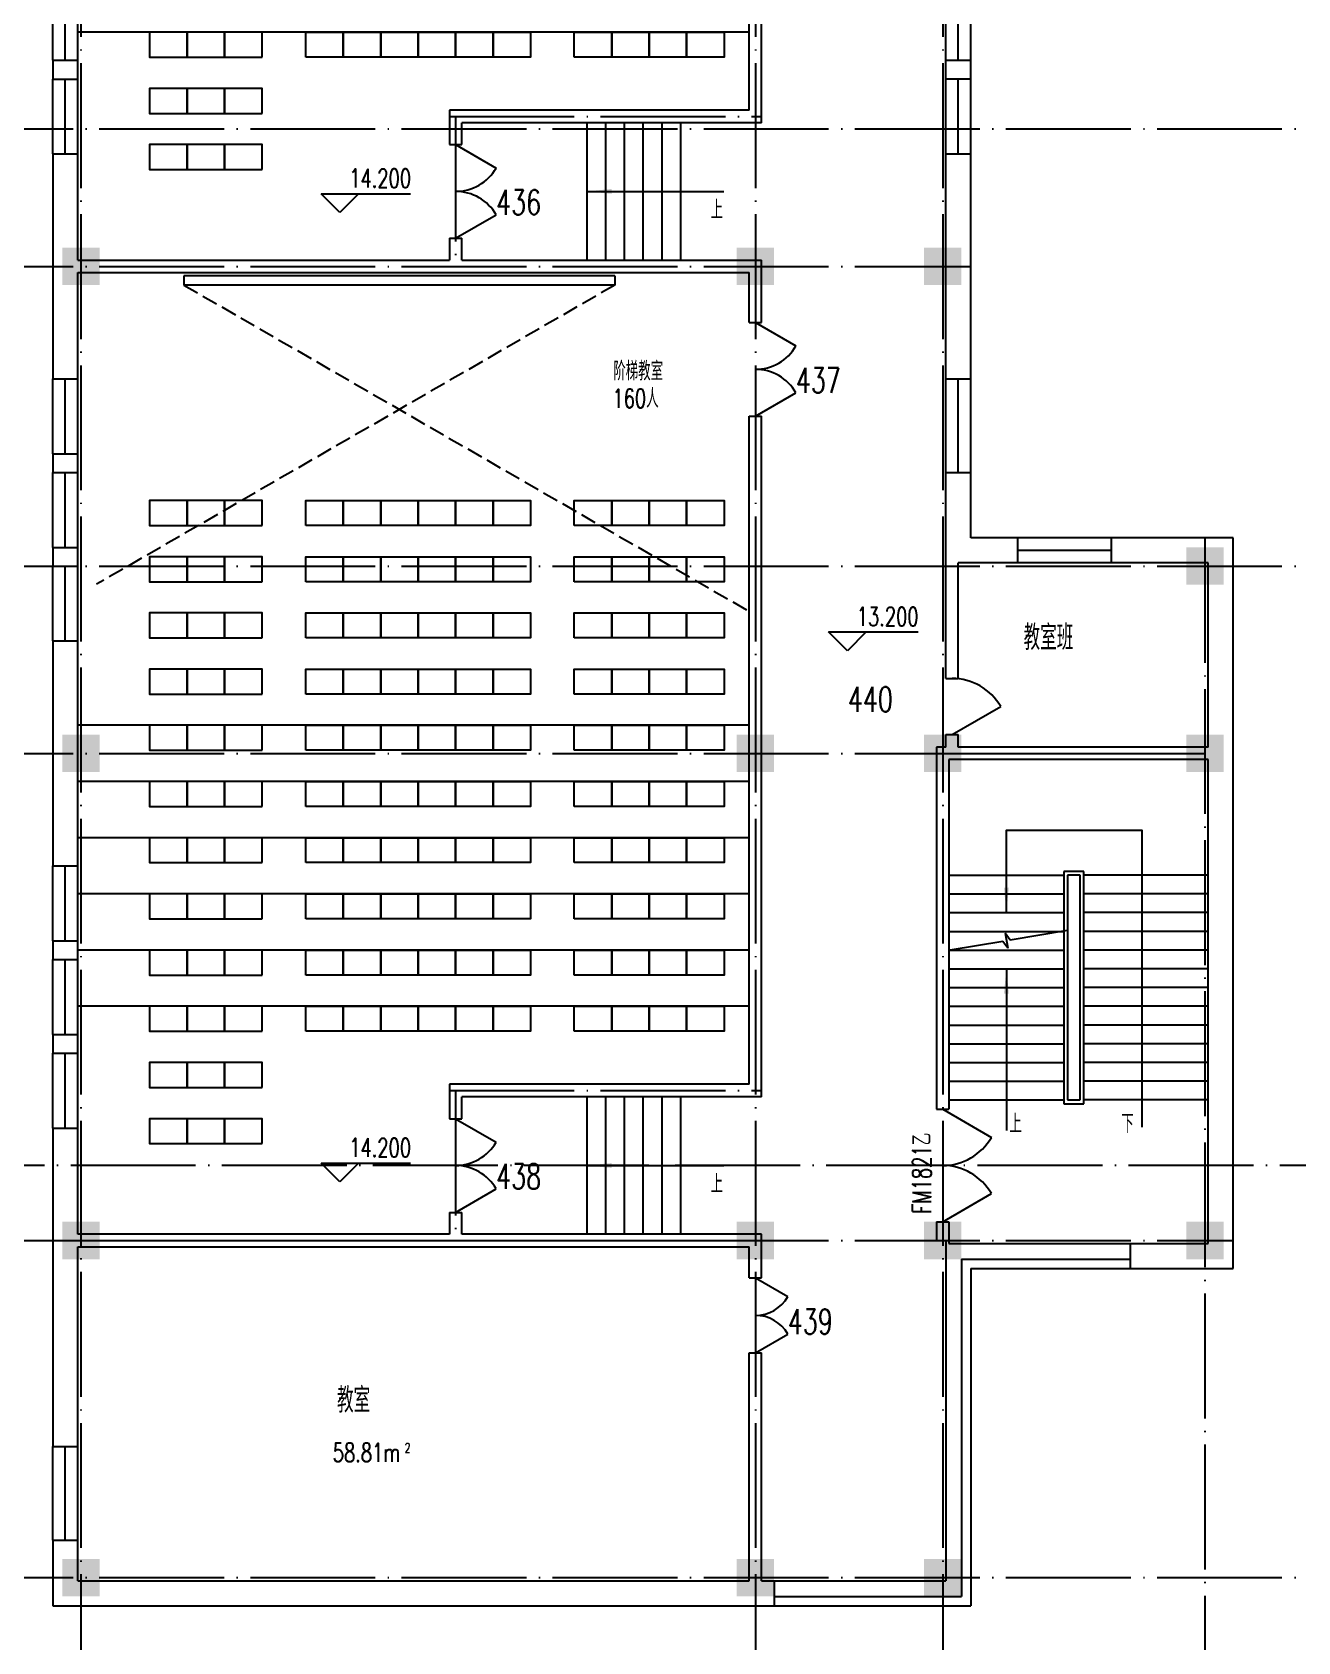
# Model space of a CAD drawing. Extents: x 165127 to 1058185, y 60808 to 144908.
# Drawn here: x 729115 to 749382, y 77825 to 103603 of the extents above; entities that cross this region are included whole.
import ezdxf
from ezdxf.enums import TextEntityAlignment as Align

# ---------------------------------------------------------------- set-up
doc = ezdxf.new("R2010")
doc.units = 0
doc.header["$LTSCALE"] = 1000
doc.linetypes.add('DASH', pattern=[0.35, 0.25, -0.1])
doc.linetypes.add('DOTE', pattern=[2.42, 2, -0.2, 0.02, -0.2])
doc.layers.get('0').update_dxf_attribs({"linetype": 'CONTINUOUS'})
for name, color, linetype in [('COLUMN', 7, 'CONTINUOUS'), ('DOTE', 1, 'DOTE'), ('F', 252, 'CONTINUOUS'), ('LVTRY', 6, 'CONTINUOUS'), ('PUB_DIM', 3, 'CONTINUOUS'), ('PUB_TEXT', 7, 'CONTINUOUS'), ('STAIR', 3, 'CONTINUOUS'), ('WALL', 255, 'CONTINUOUS'), ('WINDOW', 2, 'CONTINUOUS'), ('WINDOW_TEXT', 7, 'CONTINUOUS'), ('面积注记', 7, 'CONTINUOUS')]:
    doc.layers.add(name, color=color, linetype=linetype)
doc.styles.add('_HZTXT', font='romans.shx', dxfattribs={"width": 0.7, "bigfont": 'z.shx'})
doc.styles.add('DIM_FONT', font='SIMPLEX.shx', dxfattribs={"width": 0.7})
doc.styles.add('SIMPLEX', font='SIMPLEX.SHX')

# ---------------------------------------------------------------- blocks, each defined once
blk = doc.blocks.new('_DBLK1')
for p, q in [((-0.5, 0), (-0.25, -0.433)), ((0.5, 0), (0.25, -0.433))]:
    blk.add_line(p, q)
for centre, start, end in [((-0.5, 0), 300, 0), ((0.5, 0), 180, 240)]:
    blk.add_arc(centre, 0.5, start, end)
at = {"layer": 'WINDOW_TEXT', "style": 'SIMPLEX', "flags": 9}
blk.add_attdef('A', text='', height=1, dxfattribs=at).set_placement((0, 1.5), align=Align.MIDDLE)
blk = doc.blocks.new('A$C407C5CBC')
at = {"layer": 'F'}
blk.add_lwpolyline([(0, 600), (400, 600), (400, 0), (0, 0)], close=True, dxfattribs=at)
blk = doc.blocks.new('_FZH')
blk.add_solid([(-0.5, -0.5), (0.5, -0.5), (-0.5, 0.5), (0.5, 0.5)])
blk = doc.blocks.new('_ARROW')
blk.add_solid([(0, 0), (-1, 0.1), (-1, -0.1)])
blk = doc.blocks.new('_WBLK')
for p, q in [((-0.5, 0.5), (0.5, 0.5)), ((-0.5, 0), (0.5, 0)), ((-0.5, -0.5), (0.5, -0.5))]:
    blk.add_line(p, q)
at = {"layer": 'WINDOW_TEXT', "style": 'SIMPLEX', "flags": 9}
blk.add_attdef('A', text='', height=1, dxfattribs=at).set_placement((0, 1.5), align=Align.MIDDLE)
blk = doc.blocks.new('_DBLK')
blk.add_line((-0.5, 0), (0, -0.866))
blk.add_arc((-0.5, 0), 1, 300, 0)
at = {"layer": 'WINDOW_TEXT', "style": 'SIMPLEX', "flags": 9}
blk.add_attdef('A', text='', height=1, dxfattribs=at).set_placement((0, 1.5), align=Align.MIDDLE)

msp = doc.modelspace()

# ---------------------------------------------------------------- linework, layer by layer
at = {"layer": 'DOTE'}
for p, q in [((729895.3, 139407.6), (729895.3, 71351.8)), ((740695.3, 139407.6), (740695.3, 71351.8)), ((743695.3, 139407.6), (743695.3, 71351.8)), ((735795.3, 102253.1), (740795.3, 102253.1)), ((735895.3, 102253.1), (735895.3, 99853.1)), ((725348.7, 102053.1), (859991.9, 102053.1)), ((725348.7, 99853.1), (744145.3, 99853.1)), ((747895.3, 95503.1), (747895.3, 71351.8)), ((725348.7, 95053.1), (859991.9, 95053.1)), ((725348.7, 92053.1), (747895.3, 92053.1)), ((743695.3, 92053.1), (747895.3, 92053.1)), ((735795.3, 86653.1), (740795.3, 86653.1)), ((735895.3, 86653.1), (735895.3, 84253.1)), ((859991.9, 85453.1), (725348.7, 85453.1)), ((725348.7, 84253.1), (748345.3, 84253.1)), ((729445.3, 84253.1), (740795.3, 84253.1)), ((725348.7, 78853.1), (859991.9, 78853.1))]:
    msp.add_line(p, q, dxfattribs=at)
at = {"layer": 'F', "linetype": 'DASH'}
for p, q in [((738445.3, 99553.1), (730145.3, 94761.1)), ((731545.3, 99553.1), (740595.3, 94328.1))]:
    msp.add_line(p, q, dxfattribs=at)
at = {"layer": 'LVTRY'}
for p, q in [((740595.3, 103603.1), (729845.3, 103603.1)), ((738445.3, 99703.1), (731545.3, 99703.1)), ((731545.3, 99703.1), (731545.3, 99553.1)), ((738445.3, 99553.1), (731545.3, 99553.1)), ((738445.3, 99703.1), (738445.3, 99553.1)), ((740595.3, 92503.1), (729845.3, 92503.1)), ((740595.3, 91603.1), (729845.3, 91603.1)), ((740595.3, 90703.1), (729845.3, 90703.1)), ((740595.3, 89803.1), (729845.3, 89803.1)), ((740595.3, 88903.1), (729845.3, 88903.1)), ((740595.3, 88003.1), (729845.3, 88003.1))]:
    msp.add_line(p, q, dxfattribs=at)
at = {"layer": 'PUB_DIM'}
for p, q in [((733741.8, 101016.4), (734341.8, 101016.4)), ((734041.8, 100716.4), (733741.8, 101016.4)), ((734341.8, 101016.4), (734041.8, 100716.4)), ((734041.8, 101016.4), (735172.6, 101016.4)), ((741869.3, 93997.3), (742469.3, 93997.3)), ((742169.3, 93697.3), (741869.3, 93997.3)), ((742469.3, 93997.3), (742169.3, 93697.3)), ((742169.3, 93997.3), (743300.1, 93997.3)), ((733741.8, 85492.7), (734341.8, 85492.7)), ((734041.8, 85192.7), (733741.8, 85492.7)), ((734341.8, 85492.7), (734041.8, 85192.7)), ((734041.8, 85492.7), (735172.6, 85492.7))]:
    msp.add_line(p, q, dxfattribs=at)
for points in [[(737995.3, 101053.1), (740191.1, 101053.1)], [(744715.3, 89503.1), (744715.3, 90823.1), (746884.1, 90823.1), (746884.1, 86065.8)], [(744715.3, 88603.1), (744715.3, 86011.2)], [(737995.3, 85453.1), (740191.1, 85453.1)]]:
    msp.add_lwpolyline(points, dxfattribs=at)
at = {"layer": 'STAIR'}
for p, q in [((737995.3, 102153.1), (737995.3, 99953.1)), ((738295.3, 102153.1), (738295.3, 99953.1)), ((738595.3, 102153.1), (738595.3, 99953.1)), ((738895.3, 102153.1), (738895.3, 99953.1)), ((739195.3, 102153.1), (739195.3, 99953.1)), ((739495.3, 102153.1), (739495.3, 99953.1)), ((743795.3, 90103.1), (745635.3, 90103.1)), ((745635.3, 90163.1), (745635.3, 86443.1)), ((745955.3, 90163.1), (745635.3, 90163.1)), ((745695.3, 90103.1), (745695.3, 86503.1)), ((745895.3, 90103.1), (745695.3, 90103.1)), ((745895.3, 86503.1), (745895.3, 90103.1)), ((745955.3, 86443.1), (745955.3, 90163.1)), ((747945.3, 90103.1), (745955.3, 90103.1)), ((743795.3, 89803.1), (745635.3, 89803.1)), ((747945.3, 89803.1), (745955.3, 89803.1)), ((743795.3, 89503.1), (745635.3, 89503.1)), ((747945.3, 89503.1), (745955.3, 89503.1)), ((743795.3, 89203.1), (745635.3, 89203.1)), ((745695.3, 89215.5), (744777.3, 89062.9)), ((747945.3, 89203.1), (745955.3, 89203.1)), ((744658.9, 89043.2), (743815.8, 88903.1)), ((744737.8, 88934.7), (744658.9, 89043.2)), ((744777.3, 89062.9), (744698.5, 89171.5)), ((744698.5, 89171.5), (744737.8, 88934.7)), ((743795.3, 88903.1), (745635.3, 88903.1)), ((747945.3, 88903.1), (745955.3, 88903.1)), ((743795.3, 88603.1), (745635.3, 88603.1)), ((747945.3, 88603.1), (745955.3, 88603.1)), ((743795.3, 88303.1), (745635.3, 88303.1)), ((747945.3, 88303.1), (745955.3, 88303.1)), ((743795.3, 88003.1), (745635.3, 88003.1)), ((747945.3, 88003.1), (745955.3, 88003.1)), ((743795.3, 87703.1), (745635.3, 87703.1)), ((747945.3, 87703.1), (745955.3, 87703.1)), ((743795.3, 87403.1), (745635.3, 87403.1)), ((747945.3, 87403.1), (745955.3, 87403.1)), ((743795.3, 87103.1), (745635.3, 87103.1)), ((747945.3, 87103.1), (745955.3, 87103.1)), ((743795.3, 86803.1), (745635.3, 86803.1)), ((747945.3, 86803.1), (745955.3, 86803.1)), ((737995.3, 86553.1), (737995.3, 84353.1)), ((738295.3, 86553.1), (738295.3, 84353.1)), ((738595.3, 86553.1), (738595.3, 84353.1)), ((738895.3, 86553.1), (738895.3, 84353.1)), ((739195.3, 86553.1), (739195.3, 84353.1)), ((739495.3, 86553.1), (739495.3, 84353.1)), ((743795.3, 86503.1), (745635.3, 86503.1)), ((745635.3, 86443.1), (745955.3, 86443.1)), ((745695.3, 86503.1), (745895.3, 86503.1)), ((747945.3, 86503.1), (745955.3, 86503.1))]:
    msp.add_line(p, q, dxfattribs=at)
at = {"layer": 'WALL'}
for p, q in [((740595.3, 102353.1), (740595.3, 113053.1)), ((740795.3, 102153.1), (740795.3, 113053.1)), ((729445.3, 103153.1), (729845.3, 103153.1)), ((729445.3, 103153.1), (729445.3, 102853.1)), ((729845.3, 102853.1), (729845.3, 103153.1)), ((743745.3, 103157.6), (744145.3, 103157.6)), ((743745.3, 102857.6), (743745.3, 103157.6)), ((743745.3, 102857.6), (743745.3, 103157.6)), ((744145.3, 102857.6), (744145.3, 103157.6)), ((744145.3, 102857.6), (744145.3, 103157.6)), ((743745.3, 102857.6), (744145.3, 102857.6)), ((729445.3, 102853.1), (729845.3, 102853.1)), ((735795.3, 102353.1), (735795.3, 101803.1)), ((740595.3, 102353.1), (735795.3, 102353.1)), ((735995.3, 101803.1), (735995.3, 102153.1)), ((740795.3, 102153.1), (735995.3, 102153.1)), ((729445.3, 101653.1), (729845.3, 101653.1)), ((729445.3, 101653.1), (729445.3, 98053.1)), ((729845.3, 99953.1), (729845.3, 101653.1)), ((735795.3, 101803.1), (735995.3, 101803.1)), ((743745.3, 101657.6), (744145.3, 101657.6)), ((743745.3, 98053.1), (743745.3, 101657.6)), ((744145.3, 98053.1), (744145.3, 101657.6)), ((735795.3, 100303.1), (735995.3, 100303.1)), ((735795.3, 100303.1), (735795.3, 99953.1)), ((735995.3, 99953.1), (735995.3, 100303.1)), ((729845.3, 99953.1), (735795.3, 99953.1)), ((735995.3, 99953.1), (740795.3, 99953.1)), ((740795.3, 98953.1), (740795.3, 99953.1)), ((729845.3, 99753.1), (740595.3, 99753.1)), ((729845.3, 98053.1), (729845.3, 99753.1)), ((740595.3, 98953.1), (740595.3, 99753.1)), ((740595.3, 98953.1), (740795.3, 98953.1)), ((729445.3, 98053.1), (729845.3, 98053.1)), ((743745.3, 98053.1), (744145.3, 98053.1)), ((740595.3, 86753.1), (740595.3, 97453.1)), ((740595.3, 97453.1), (740795.3, 97453.1)), ((740795.3, 86553.1), (740795.3, 97453.1)), ((729445.3, 96853.1), (729845.3, 96853.1)), ((729445.3, 96853.1), (729445.3, 96553.1)), ((729845.3, 96553.1), (729845.3, 96853.1)), ((729445.3, 96553.1), (729845.3, 96553.1)), ((743745.3, 96553.1), (744145.3, 96553.1)), ((743745.3, 93253.1), (743745.3, 96553.1)), ((744145.3, 95503.1), (744145.3, 96553.1)), ((744895.3, 95503.1), (744145.3, 95503.1)), ((744895.3, 95503.1), (744895.3, 95103.1)), ((746395.3, 95503.1), (746395.3, 95103.1)), ((748345.3, 95503.1), (746395.3, 95503.1)), ((748345.3, 83803.1), (748345.3, 95503.1)), ((729445.3, 95353.1), (729845.3, 95353.1)), ((729445.3, 95353.1), (729445.3, 95053.1)), ((729845.3, 95053.1), (729845.3, 95353.1)), ((729445.3, 95053.1), (729845.3, 95053.1)), ((744895.3, 95103.1), (743945.3, 95103.1)), ((743945.3, 93253.1), (743945.3, 95103.1)), ((747945.3, 95103.1), (746395.3, 95103.1)), ((747945.3, 92153.1), (747945.3, 95103.1)), ((729445.3, 93853.1), (729845.3, 93853.1)), ((729445.3, 93853.1), (729445.3, 90253.1)), ((729845.3, 90253.1), (729845.3, 93853.1)), ((743745.3, 93253.1), (743945.3, 93253.1)), ((743745.3, 92153.1), (743745.3, 92353.1)), ((743745.3, 92353.1), (743945.3, 92353.1)), ((743945.3, 92153.1), (743945.3, 92353.1)), ((743595.3, 92153.1), (743595.3, 86353.1)), ((743745.3, 92153.1), (743595.3, 92153.1)), ((747945.3, 92153.1), (743945.3, 92153.1)), ((743795.3, 91953.1), (743795.3, 86353.1)), ((747945.3, 91953.1), (743795.3, 91953.1)), ((747945.3, 84203.1), (747945.3, 91953.1)), ((729445.3, 90253.1), (729845.3, 90253.1)), ((729445.3, 89053.1), (729845.3, 89053.1)), ((729445.3, 89053.1), (729445.3, 88753.1)), ((729845.3, 88753.1), (729845.3, 89053.1)), ((729445.3, 88753.1), (729845.3, 88753.1)), ((729445.3, 87553.1), (729845.3, 87553.1)), ((729445.3, 87553.1), (729445.3, 87253.1)), ((729845.3, 87253.1), (729845.3, 87553.1)), ((729445.3, 87253.1), (729845.3, 87253.1)), ((735795.3, 86753.1), (735795.3, 86203.1)), ((740595.3, 86753.1), (735795.3, 86753.1)), ((735995.3, 86203.1), (735995.3, 86553.1)), ((740795.3, 86553.1), (735995.3, 86553.1)), ((735795.3, 86203.1), (735995.3, 86203.1)), ((743595.3, 86353.1), (743795.3, 86353.1)), ((729445.3, 86053.1), (729845.3, 86053.1)), ((729445.3, 86053.1), (729445.3, 80953.1)), ((729845.3, 84353.1), (729845.3, 86053.1)), ((735795.3, 84703.1), (735995.3, 84703.1)), ((735795.3, 84703.1), (735795.3, 84353.1)), ((735995.3, 84353.1), (735995.3, 84703.1)), ((743595.3, 84553.1), (743595.3, 84253.1)), ((743595.3, 84553.1), (743795.3, 84553.1)), ((743795.3, 84553.1), (743795.3, 84203.1)), ((735795.3, 84353.1), (729845.3, 84353.1)), ((740795.3, 84353.1), (735995.3, 84353.1)), ((740795.3, 83653.3), (740795.3, 84353.1)), ((729845.3, 84153.1), (740595.3, 84153.1)), ((729845.3, 80953.1), (729845.3, 84153.1)), ((740595.3, 83653.3), (740595.3, 84153.1)), ((746695.2, 84203.1), (746695.2, 83803.1)), ((746695.2, 84203.1), (747945.3, 84203.1)), ((746695.2, 83803.1), (748345.3, 83803.1)), ((740595.3, 83653.3), (740795.3, 83653.3)), ((740595.3, 82453.3), (740795.3, 82453.3)), ((740595.3, 78803.1), (740595.3, 82453.3)), ((740795.3, 78803.1), (740795.3, 82453.3)), ((729445.3, 80953.1), (729845.3, 80953.1)), ((729445.3, 79453.1), (729445.3, 78403.1)), ((729445.3, 79453.1), (729845.3, 79453.1)), ((729845.3, 78803.1), (729845.3, 79453.1)), ((729845.3, 78803.1), (740595.3, 78803.1)), ((740795.3, 78803.1), (740995.3, 78803.1)), ((740995.3, 78803.1), (740995.3, 78403.1)), ((729445.3, 78403.1), (740995.3, 78403.1))]:
    msp.add_line(p, q, dxfattribs=at)
at = {"layer": 'WINDOW'}
for p, q in [((743745.3, 84253.1), (743745.3, 78803.1)), ((743795.3, 84203.1), (746695.2, 84203.1)), ((743995.3, 83953.1), (746695.2, 83953.1)), ((743995.3, 83953.1), (743995.3, 78553.1)), ((744145.3, 83803.1), (746695.2, 83803.1)), ((744145.3, 83803.1), (744145.3, 78403.1)), ((740995.3, 78803.1), (743745.3, 78803.1)), ((740995.3, 78553.1), (743995.3, 78553.1)), ((740995.3, 78403.1), (744145.3, 78403.1))]:
    msp.add_line(p, q, dxfattribs=at)

# ---------------------------------------------------------------- block references
at = {"layer": 'COLUMN', "xscale": 600, "yscale": 600, "zscale": 600}
for p in [(729895.3, 99853.1), (740695.3, 99853.1), (743695.3, 99853.1), (747895.3, 95053.1), (729895.3, 92053.1), (740695.3, 92053.1), (743695.3, 92053.1), (747895.3, 92053.1), (729895.3, 84253.1), (740695.3, 84253.1), (743695.3, 84253.1), (747895.3, 84253.1), (729895.3, 78853.1), (740695.3, 78853.1), (743695.3, 78853.1)]:
    msp.add_blockref('_FZH', p, dxfattribs=at)
at = {"layer": 'LVTRY', "rotation": 90}
for p in [(738995.3, 92103.1), (739595.3, 92103.1), (740195.3, 92103.1)]:
    msp.add_blockref('A$C407C5CBC', p, dxfattribs=at)
at = {"layer": 'PUB_DIM', "xscale": 400, "yscale": 400, "zscale": 400}
for p, rotation in [((737995.3, 101053.1), 180), ((744715.3, 89503.1), 270), ((744715.3, 88603.1), 90), ((737995.3, 85453.1), 180)]:
    msp.add_blockref('_ARROW', p, dxfattribs=dict(at, rotation=rotation))
at = {"layer": 'STAIR', "xscale": -1, "rotation": 270}
for p in [(730995.3, 103203.1), (731595.3, 103203.1), (732195.3, 103203.1), (730995.3, 102303.1), (731595.3, 102303.1), (732195.3, 102303.1), (730995.3, 101403.1), (731595.3, 101403.1), (732195.3, 101403.1), (730995.3, 95703.1), (731595.3, 95703.1), (732195.3, 95703.1), (730995.3, 94803.1), (731595.3, 94803.1), (732195.3, 94803.1), (730995.3, 93903.1), (731595.3, 93903.1), (732195.3, 93903.1), (730995.3, 93003.1), (731595.3, 93003.1), (732195.3, 93003.1), (730995.3, 92103.1), (731595.3, 92103.1), (732195.3, 92103.1), (730995.3, 91203.1), (731595.3, 91203.1), (732195.3, 91203.1), (730995.3, 90303.1), (731595.3, 90303.1), (732195.3, 90303.1), (730995.3, 89403.1), (731595.3, 89403.1), (732195.3, 89403.1), (730995.3, 88503.1), (731595.3, 88503.1), (732195.3, 88503.1), (730995.3, 87603.1), (731595.3, 87603.1), (732195.3, 87603.1), (730995.3, 86703.1), (731595.3, 86703.1), (732195.3, 86703.1), (730995.3, 85803.1), (731595.3, 85803.1), (732195.3, 85803.1)]:
    msp.add_blockref('A$C407C5CBC', p, dxfattribs=at)
at = {"layer": 'STAIR', "rotation": 90}
for p in [(734095.3, 103203.1), (734695.3, 103203.1), (735295.3, 103203.1), (735895.3, 103203.1), (736495.3, 103203.1), (737095.3, 103203.1), (738395.3, 103203.1), (738995.3, 103203.1), (739595.3, 103203.1), (740195.3, 103203.1), (734095.3, 95703.1), (734695.3, 95703.1), (735295.3, 95703.1), (735895.3, 95703.1), (736495.3, 95703.1), (737095.3, 95703.1), (738395.3, 95703.1), (738995.3, 95703.1), (739595.3, 95703.1), (740195.3, 95703.1), (734095.3, 94803.1), (734695.3, 94803.1), (735295.3, 94803.1), (735895.3, 94803.1), (736495.3, 94803.1), (737095.3, 94803.1), (738395.3, 94803.1), (738995.3, 94803.1), (739595.3, 94803.1), (740195.3, 94803.1), (734095.3, 93903.1), (734695.3, 93903.1), (735295.3, 93903.1), (735895.3, 93903.1), (736495.3, 93903.1), (737095.3, 93903.1), (738395.3, 93903.1), (738995.3, 93903.1), (739595.3, 93903.1), (740195.3, 93903.1), (734095.3, 93003.1), (734695.3, 93003.1), (735295.3, 93003.1), (735895.3, 93003.1), (736495.3, 93003.1), (737095.3, 93003.1), (738395.3, 93003.1), (738995.3, 93003.1), (739595.3, 93003.1), (740195.3, 93003.1), (734095.3, 92103.1), (734695.3, 92103.1), (735295.3, 92103.1), (735895.3, 92103.1), (736495.3, 92103.1), (737095.3, 92103.1), (738395.3, 92103.1), (734095.3, 91203.1), (734695.3, 91203.1), (735295.3, 91203.1), (735895.3, 91203.1), (736495.3, 91203.1), (737095.3, 91203.1), (738395.3, 91203.1), (738995.3, 91203.1), (739595.3, 91203.1), (740195.3, 91203.1), (734095.3, 90303.1), (734695.3, 90303.1), (735295.3, 90303.1), (735895.3, 90303.1), (736495.3, 90303.1), (737095.3, 90303.1), (738395.3, 90303.1), (738995.3, 90303.1), (739595.3, 90303.1), (740195.3, 90303.1), (734095.3, 89403.1), (734695.3, 89403.1), (735295.3, 89403.1), (735895.3, 89403.1), (736495.3, 89403.1), (737095.3, 89403.1), (738395.3, 89403.1), (738995.3, 89403.1), (739595.3, 89403.1), (740195.3, 89403.1), (734095.3, 88503.1), (734695.3, 88503.1), (735295.3, 88503.1), (735895.3, 88503.1), (736495.3, 88503.1), (737095.3, 88503.1), (738395.3, 88503.1), (738995.3, 88503.1), (739595.3, 88503.1), (740195.3, 88503.1), (734095.3, 87603.1), (734695.3, 87603.1), (735295.3, 87603.1), (735895.3, 87603.1), (736495.3, 87603.1), (737095.3, 87603.1), (738395.3, 87603.1), (738995.3, 87603.1), (739595.3, 87603.1), (740195.3, 87603.1)]:
    msp.add_blockref('A$C407C5CBC', p, dxfattribs=at)
at = {"layer": 'WINDOW'}
for name, p, xscale, yscale, zscale, rotation in [('_WBLK', (729645.3, 103753.1), 1200, 399.9999999998836, 1200, 90), ('_WBLK', (743945.3, 103757.6), 1200, 400, 1200, 90), ('_WBLK', (743945.3, 102257.6), 1200, 400, 1200, 90), ('_WBLK', (729645.3, 102253.1), 1200, 400, 1200, 90), ('_DBLK1', (735895.3, 101053.1), 1500, 1500, 1500, 90), ('_DBLK1', (740695.3, 98203.1), 1500, 1500, 1500, 90), ('_WBLK', (729645.3, 97453.1), 1200, 400, 1200, 90), ('_WBLK', (743945.3, 97303.1), 1500, 400, 1500, 90), ('_WBLK', (729645.3, 95953.1), 1200, 399.9999999998836, 1200, 90), ('_WBLK', (745645.3, 95303.1), 1500, 400, 1500, 180), ('_WBLK', (729645.3, 94453.1), 1200, 400, 1200, 90), ('_DBLK', (743845.3, 92803.1), 900, 900, 900, 90), ('_WBLK', (729645.3, 89653.1), 1200, 400, 1200, 90), ('_WBLK', (729645.3, 88153.1), 1200, 399.9999999998836, 1200, 90), ('_WBLK', (729645.3, 86653.1), 1200, 400, 1200, 90), ('_DBLK1', (735895.3, 85453.1), 1500, 1500, 1500, 90), ('_DBLK1', (743695.3, 85453.1), 1800, 1800, 1800, 90), ('_DBLK1', (740695.3, 83053.3), 1200, 1200, 1200, 90), ('_WBLK', (729645.3, 80203.1), 1500, 400.0000000001164, 1500, 90)]:
    msp.add_blockref(name, p, dxfattribs=dict(at, xscale=xscale, yscale=yscale, zscale=zscale, rotation=rotation))

# ---------------------------------------------------------------- texts
at = {"layer": 'PUB_DIM', "style": 'DIM_FONT', "width": 0.7}
for s, p in [('14.200', (734686.6, 101263.6)), ('13.200', (742814.1, 94244.5)), ('14.200', (734686.6, 85740))]:
    msp.add_text(s, height=300, dxfattribs=at).set_placement(p, align=Align.MIDDLE)
at = {"layer": 'PUB_TEXT', "width": 0.7}
for s, height, style, p in [('上', 300, '_HZTXT', (739979.4, 100609.2)), ('阶梯教室', 300, '_HZTXT', (738420.1, 98025.8)), ('160人', 300, '_HZTXT', (738407.1, 97588.1)), ('上', 300, '_HZTXT', (744764.4, 85974.4)), ('下', 300, '_HZTXT', (746556.2, 85974.4)), ('上', 300, '_HZTXT', (739979.4, 85009.2)), (' 2', 150, 'DIM_FONT', (735008.7, 80857.4))]:
    msp.add_text(s, height=height, dxfattribs=dict(at, style=style)).set_placement(p)
at = {"layer": 'PUB_TEXT', "style": '_HZTXT', "width": 0.7}
msp.add_text('FM1821乙', height=300, rotation=90, dxfattribs=at).set_placement((743511.6, 84679))
at = {"layer": 'PUB_TEXT', "style": 'DIM_FONT', "width": 0.7}
msp.add_text('58.81m', height=300, dxfattribs=at).set_placement((735008.7, 80857.4), align=Align.MIDDLE_RIGHT)
at = {"layer": '面积注记', "char_height": 400, "attachment_point": 1, "style": 'DIM_FONT'}
for s, insert, width in [('436', (736544.9, 101078.1), 1072.498), ('437', (741344.9, 98228.1), 1072.498), ('{\\Fromans,z|c134;教室班}', (744989.9, 94108.5), 1799.937), ('440', (742177.3, 93118.8), 1072.498), ('438', (736544.9, 85478.1), 1072.498), ('439', (741215, 83153.3), 1072.498), ('{\\Fromans,z|c134;教室}', (733996.4, 81896.3), 3121.311)]:
    msp.add_mtext(s, dxfattribs=dict(at, insert=insert, width=width))

doc.saveas('drawing.dxf')
